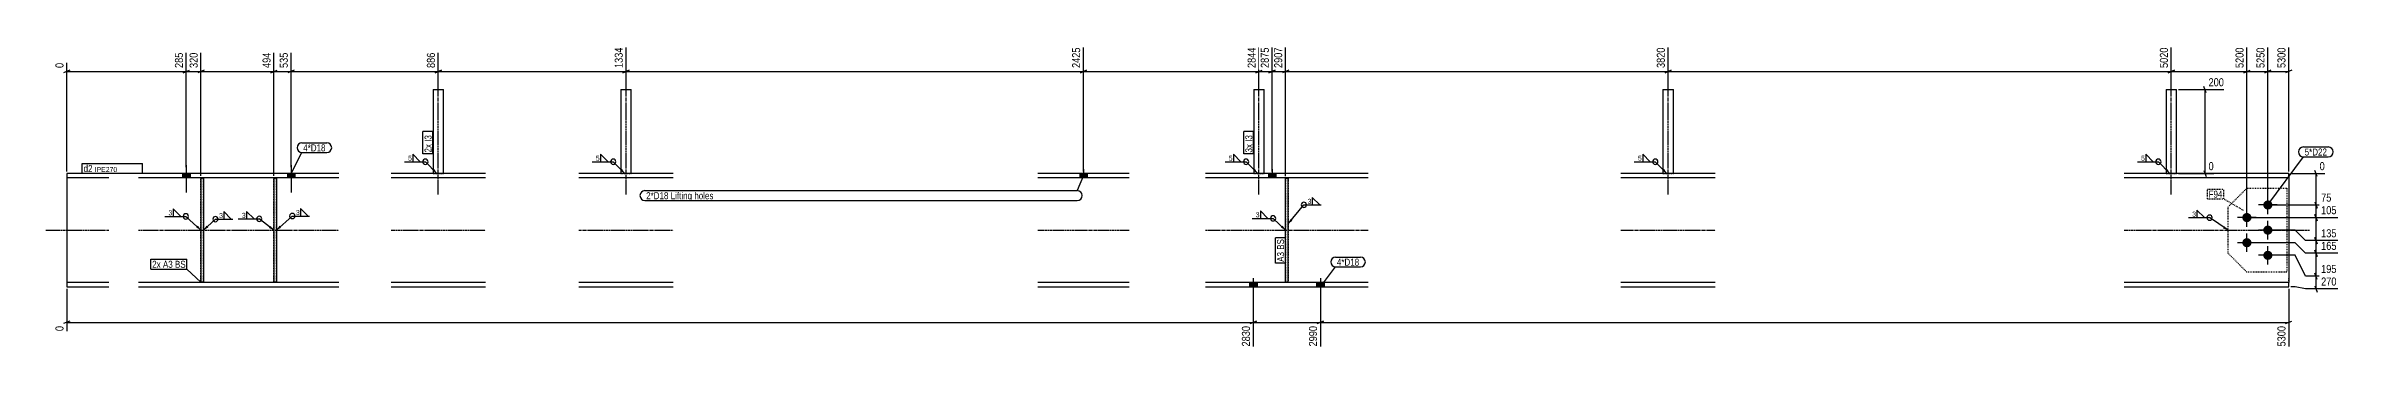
# Model space of a CAD drawing. Header units: millimetres. Extents: x 29 to 28450, y 8 to 1875.
# Drawn here: x 22983 to 28450, y 8 to 728 of the extents above; entities that cross this region are included whole.
import ezdxf

# ---------------------------------------------------------------- set-up
doc = ezdxf.new("R2010")
doc.units = ezdxf.units.MM
doc.linetypes.add('DXK_LINE_DOT2', pattern=[3.9198, 1.9599, -1.9599])
doc.linetypes.add('DXK_LINE_DOT3', pattern=[5.9187, 2.979, -0.9799, 0.9799, -0.9799])
for name, color, linetype in [('MÅLSÆTNING', 7, 'Continuous'), ('STÅL', 7, 'Continuous'), ('TEKST', 7, 'Continuous')]:
    doc.layers.add(name, color=color, linetype=linetype)
doc.styles.add('Arial Narrow', font='ARIALN.TTF', dxfattribs={"height": 0.2})

msp = doc.modelspace()

# ---------------------------------------------------------------- hatches: boundary and pattern name
at = {"layer": 'STÅL', "linetype": 'Continuous'}
for points in [[(23308.6, 414), (23326.6, 414), (23326.6, 424.2), (23308.6, 424.2)], [(23308.6, 414), (23326.6, 414), (23326.6, 424.2), (23308.6, 424.2)], [(23558.6, 414), (23576.6, 414), (23576.6, 424.2), (23558.6, 424.2)], [(23558.6, 414), (23576.6, 414), (23576.6, 424.2), (23558.6, 424.2)], [(25448.6, 414), (25466.6, 414), (25466.6, 424.2), (25448.6, 424.2)], [(25898.6, 414), (25916.6, 414), (25916.6, 424.2), (25898.6, 424.2)], [(28221.6, 319.2, -1), (28243.6, 319.2, -1)], [(28271.6, 349.2, -1), (28293.6, 349.2, -1)], [(28271.6, 289.2, -1), (28293.6, 289.2, -1)], [(28221.6, 259.2, -1), (28243.6, 259.2, -1)], [(28271.6, 229.2, -1), (28293.6, 229.2, -1)], [(25871.6, 164.4), (25853.6, 164.4), (25853.6, 154.2), (25871.6, 154.2)], [(25871.6, 164.4), (25853.6, 164.4), (25853.6, 154.2), (25871.6, 154.2)], [(26031.6, 164.4), (26013.6, 164.4), (26013.6, 154.2), (26031.6, 154.2)], [(26031.6, 164.4), (26013.6, 164.4), (26013.6, 154.2), (26031.6, 154.2)]]:
    msp.add_hatch(color=96, dxfattribs=at).paths.add_polyline_path(points)
at = {"layer": 'TEKST', "linetype": 'Continuous'}
for points in [[(23909, 435.3), (23915.5, 424.2), (23904.5, 430.9)], [(24357, 435.3), (24363.5, 424.2), (24352.5, 430.9)], [(25866.6, 435.3), (25873.2, 424.2), (25862.2, 430.9)], [(26842.6, 435.3), (26849.2, 424.2), (26838.2, 430.9)], [(28042.6, 435.3), (28049.2, 424.2), (28038.2, 430.9)], [(23345.4, 299.9), (23352.6, 289.2), (23341.2, 295.3)], [(23518.6, 299.3), (23526.6, 289.2), (23514.8, 294.3)], [(23544, 295.2), (23532.6, 289.2), (23539.9, 299.9)], [(25932.7, 300.1), (25939.6, 289.2), (25928.4, 295.5)], [(25956, 311.6), (25945.6, 304), (25951.2, 315.6)], [(28179, 298.8), (28187.6, 289.2), (28175.5, 293.6)]]:
    msp.add_hatch(color=3, dxfattribs=at).paths.add_polyline_path(points)

# ---------------------------------------------------------------- linework, layer by layer
at = {"layer": 'MÅLSÆTNING', "color": 7, "linetype": 'Continuous'}
for p, q in [((23317.6, 439.2), (23317.6, 712.2)), ((23352.6, 419), (23352.6, 712.2)), ((23352.6, 419), (23352.6, 712.2)), ((23526.6, 419), (23526.6, 712.2)), ((23567.6, 439.2), (23567.6, 712.2)), ((23567.6, 439.2), (23567.6, 712.2)), ((23918.6, 629.2), (23918.6, 712.2)), ((23918.6, 629.2), (23918.6, 712.2)), ((24366.6, 629.2), (24366.6, 724.4)), ((25457.6, 429.1), (25457.6, 724.4)), ((25457.6, 429.1), (25457.6, 724.4)), ((25876.2, 629.2), (25876.2, 724.4)), ((25907.6, 429.2), (25907.6, 724.4)), ((25939.6, 418), (25939.6, 724.4)), ((26852.2, 629.2), (26852.2, 724.4)), ((26852.2, 629.2), (26852.2, 724.4)), ((28052.2, 629.2), (28052.2, 724.4)), ((28232.6, 324.2), (28232.6, 724.4)), ((28282.6, 354.2), (28282.6, 724.4)), ((28332.6, 429.2), (28332.6, 724.4)), ((23040.1, 670.2), (23025.1, 664.2)), ((23032.6, 429.2), (23032.6, 687.9)), ((23032.6, 667.2), (23317.6, 667.2)), ((23310.1, 664.2), (23325.1, 670.2)), ((23360.1, 670.2), (23345.1, 664.2)), ((23360.1, 670.2), (23345.1, 664.2)), ((23519.1, 664.2), (23534.1, 670.2)), ((23526.6, 667.2), (23567.6, 667.2)), ((23575.1, 670.2), (23560.1, 664.2)), ((23575.1, 670.2), (23560.1, 664.2)), ((23567.6, 667.2), (23918.6, 667.2)), ((23926.1, 670.2), (23911.1, 664.2)), ((23911.1, 664.2), (23926.1, 670.2)), ((23918.6, 667.2), (24366.6, 667.2)), ((24359.1, 664.2), (24374.1, 670.2)), ((25465.1, 670.2), (25450.1, 664.2)), ((25450.1, 664.2), (25465.1, 670.2)), ((25457.6, 667.2), (25876.2, 667.2)), ((25868.7, 664.2), (25883.7, 670.2)), ((25900.1, 664.2), (25915.1, 670.2)), ((25907.6, 667.2), (25939.6, 667.2)), ((25947.1, 670.2), (25932.1, 664.2)), ((26859.7, 670.2), (26844.7, 664.2)), ((26844.7, 664.2), (26859.7, 670.2)), ((26852.2, 667.2), (28052.2, 667.2)), ((28044.7, 664.2), (28059.7, 670.2)), ((28225.1, 664.2), (28240.1, 670.2)), ((28275.1, 664.2), (28290.1, 670.2)), ((28282.6, 667.2), (28332.6, 667.2)), ((28340.1, 670.2), (28325.1, 664.2)), ((28069.7, 624.2), (28177.8, 624.2)), ((28135.7, 616.7), (28129.7, 631.7)), ((28132.7, 424.2), (28132.7, 624.2)), ((28069.7, 424.2), (28153.4, 424.2)), ((28129.7, 431.7), (28135.7, 416.7)), ((28337.6, 424.2), (28418.3, 424.2)), ((28400.6, 416.7), (28394.6, 431.7)), ((28287.6, 349.2), (28437.8, 349.2)), ((28394.6, 356.7), (28400.6, 341.7)), ((28397.6, 319.2), (28397.6, 349.2)), ((28237.6, 319.2), (28449.9, 319.2)), ((28347.6, 289.2), (28287.6, 289.2)), ((28347.6, 289.2), (28287.6, 289.2)), ((28372.6, 264.2), (28347.6, 289.2)), ((28372.6, 264.2), (28347.6, 289.2)), ((28400.6, 311.7), (28394.6, 326.7)), ((28347.6, 259.2), (28237.6, 259.2)), ((28347.6, 259.2), (28237.6, 259.2)), ((28347.6, 229.2), (28287.6, 229.2)), ((28347.6, 229.2), (28287.6, 229.2)), ((28372.6, 234.2), (28347.6, 259.2)), ((28372.6, 234.2), (28347.6, 259.2)), ((28372.6, 179.2), (28347.6, 229.2)), ((28372.6, 179.2), (28347.6, 229.2)), ((28449.9, 264.2), (28372.6, 264.2)), ((28449.9, 234.2), (28372.6, 234.2)), ((28449.9, 234.2), (28372.6, 234.2)), ((28394.6, 271.7), (28400.6, 256.7)), ((28400.6, 226.7), (28394.6, 241.7)), ((28397.6, 234.2), (28397.6, 264.2)), ((28397.6, 179.2), (28397.6, 234.2)), ((28449.9, 179.2), (28372.6, 179.2)), ((28449.9, 179.2), (28372.6, 179.2)), ((28400.6, 171.7), (28394.6, 186.7)), ((28400.6, 171.7), (28394.6, 186.7)), ((28397.6, 149.2), (28397.6, 179.2)), ((23032.6, 149.2), (23032.6, 48.6)), ((25862.6, 139.2), (25862.6, 12)), ((25862.6, 139.2), (25862.6, 12)), ((26022.6, 139.2), (26022.6, 12)), ((26022.6, 139.2), (26022.6, 12)), ((28332.6, 149.2), (28332.6, 12)), ((28347.6, 154.2), (28337.6, 154.2)), ((28372.6, 149.2), (28347.6, 154.2)), ((28449.9, 149.2), (28372.6, 149.2)), ((28394.6, 156.7), (28400.6, 141.7)), ((23040.1, 72.3), (23025.1, 66.3)), ((23032.6, 69.3), (25862.6, 69.3)), ((25870.1, 72.3), (25855.1, 66.3)), ((25855.1, 66.3), (25870.1, 72.3)), ((25862.6, 69.3), (26022.6, 69.3)), ((26030.1, 72.3), (26015.1, 66.3)), ((26015.1, 66.3), (26030.1, 72.3)), ((26022.6, 69.3), (28332.6, 69.3)), ((28325.1, 66.3), (28340.1, 72.3))]:
    msp.add_line(p, q, dxfattribs=at)
at = {"layer": 'STÅL', "color": 7, "linetype": 'DXK_LINE_DOT3'}
for p, q in [((23918.6, 374.2), (23918.6, 674.2)), ((24366.6, 374.2), (24366.6, 674.2)), ((25876.2, 374.2), (25876.2, 674.2)), ((26852.2, 374.2), (26852.2, 674.2)), ((28052.2, 374.2), (28052.2, 674.2)), ((22982.6, 289.2), (23132.6, 289.2)), ((23203.7, 289.2), (23681.5, 289.2)), ((23806.1, 289.2), (24031.1, 289.2)), ((24254.1, 289.2), (24479.1, 289.2)), ((25348.6, 289.2), (25566.2, 289.2)), ((25748.7, 289.2), (26136.5, 289.2)), ((26739.7, 289.2), (26964.7, 289.2)), ((27939.7, 289.2), (28382.6, 289.2))]:
    msp.add_line(p, q, dxfattribs=at)
at = {"layer": 'STÅL', "color": 2, "linetype": 'Continuous'}
for p, q in [((23906.1, 624.2), (23906.1, 424.2)), ((23906.1, 624.2), (23931.1, 624.2)), ((23931.1, 424.2), (23931.1, 624.2)), ((24354.1, 624.2), (24354.1, 424.2)), ((24354.1, 624.2), (24379.1, 624.2)), ((24379.1, 424.2), (24379.1, 624.2)), ((25863.7, 624.2), (25863.7, 424.2)), ((25863.7, 624.2), (25888.7, 624.2)), ((25888.7, 424.2), (25888.7, 624.2)), ((26839.7, 624.2), (26839.7, 424.2)), ((26839.7, 624.2), (26864.7, 624.2)), ((26864.7, 424.2), (26864.7, 624.2)), ((28039.7, 624.2), (28039.7, 424.2)), ((28039.7, 624.2), (28064.7, 624.2)), ((28064.7, 424.2), (28064.7, 624.2)), ((23032.6, 424.2), (23032.6, 179.4)), ((23132.6, 424.2), (23032.6, 424.2)), ((23132.6, 414), (23032.6, 414)), ((23681.5, 424.2), (23203.7, 424.2)), ((23681.5, 414), (23203.7, 414)), ((23358.6, 413), (23352.6, 413)), ((23352.6, 413), (23352.6, 165.4)), ((23358.6, 413), (23358.6, 165.4)), ((23532.6, 413), (23526.6, 413)), ((23526.6, 413), (23526.6, 165.4)), ((23532.6, 413), (23532.6, 165.4)), ((24031.1, 424.2), (23806.1, 424.2)), ((24031.1, 414), (23806.1, 414)), ((24479.1, 424.2), (24254.1, 424.2)), ((24479.1, 414), (24254.1, 414)), ((25566.2, 424.2), (25348.6, 424.2)), ((25566.2, 414), (25348.6, 414)), ((26136.5, 424.2), (25748.7, 424.2)), ((26136.5, 414), (25748.7, 414)), ((25939.6, 165.4), (25939.6, 413)), ((25939.6, 413), (25945.6, 413)), ((25945.6, 165.4), (25945.6, 413)), ((26964.7, 424.2), (26739.7, 424.2)), ((26964.7, 414), (26739.7, 414)), ((28332.6, 424.2), (27939.7, 424.2)), ((28332.6, 414), (27939.7, 414)), ((28332.6, 414), (28332.6, 424.2)), ((28332.6, 414), (28332.6, 399)), ((28332.6, 399), (28332.6, 179.4)), ((23032.6, 179.4), (23032.6, 154.2)), ((23132.6, 164.4), (23032.6, 164.4)), ((23681.5, 164.4), (23203.7, 164.4)), ((23358.6, 165.4), (23352.6, 165.4)), ((23532.6, 165.4), (23526.6, 165.4)), ((24031.1, 164.4), (23806.1, 164.4)), ((24479.1, 164.4), (24254.1, 164.4)), ((25566.2, 164.4), (25348.6, 164.4)), ((26136.5, 164.4), (25748.7, 164.4)), ((25945.6, 165.4), (25939.6, 165.4)), ((26964.7, 164.4), (26739.7, 164.4)), ((28332.6, 164.4), (27939.7, 164.4)), ((28332.6, 179.4), (28332.6, 164.4)), ((28332.6, 154.2), (28332.6, 164.4)), ((23032.6, 154.2), (23132.6, 154.2)), ((23203.7, 154.2), (23681.5, 154.2)), ((23806.1, 154.2), (24031.1, 154.2)), ((24254.1, 154.2), (24479.1, 154.2)), ((25348.6, 154.2), (25566.2, 154.2)), ((25748.7, 154.2), (26136.5, 154.2)), ((26739.7, 154.2), (26964.7, 154.2)), ((27939.7, 154.2), (28332.6, 154.2))]:
    msp.add_line(p, q, dxfattribs=at)
at = {"layer": 'STÅL', "color": 96, "linetype": 'Continuous'}
for p, q in [((23317.6, 444.2), (23317.6, 379.2)), ((23317.6, 444.2), (23317.6, 379.2)), ((23567.6, 444.2), (23567.6, 379.2)), ((23567.6, 444.2), (23567.6, 379.2)), ((23308.6, 424.2), (23308.6, 414)), ((23308.6, 424.2), (23308.6, 414)), ((23326.6, 424.2), (23326.6, 414)), ((23326.6, 424.2), (23326.6, 414)), ((23558.6, 424.2), (23558.6, 414)), ((23558.6, 424.2), (23558.6, 414)), ((23576.6, 424.2), (23576.6, 414)), ((23576.6, 424.2), (23576.6, 414)), ((25448.6, 424.2), (25448.6, 414)), ((25457.6, 434.2), (25457.6, 414)), ((25466.6, 424.2), (25466.6, 414)), ((25898.6, 424.2), (25898.6, 414)), ((25907.6, 434.2), (25907.6, 414)), ((25916.6, 424.2), (25916.6, 414)), ((28232.6, 297.2), (28232.6, 341.2)), ((28304.6, 349.2), (28260.6, 349.2)), ((28282.6, 327.2), (28282.6, 371.2)), ((28254.6, 319.2), (28210.6, 319.2)), ((28232.6, 237.2), (28232.6, 281.2)), ((28304.6, 289.2), (28260.6, 289.2)), ((28282.6, 267.2), (28282.6, 311.2)), ((28254.6, 259.2), (28210.6, 259.2)), ((28304.6, 229.2), (28260.6, 229.2)), ((28282.6, 207.2), (28282.6, 251.2)), ((25853.6, 164.4), (25853.6, 154.2)), ((25853.6, 164.4), (25853.6, 154.2)), ((25862.6, 174.4), (25862.6, 109.4)), ((25862.6, 174.4), (25862.6, 109.4)), ((25871.6, 164.4), (25871.6, 154.2)), ((25871.6, 164.4), (25871.6, 154.2)), ((26013.6, 164.4), (26013.6, 154.2)), ((26013.6, 164.4), (26013.6, 154.2)), ((26022.6, 174.4), (26022.6, 109.4)), ((26022.6, 174.4), (26022.6, 109.4)), ((26031.6, 164.4), (26031.6, 154.2)), ((26031.6, 164.4), (26031.6, 154.2))]:
    msp.add_line(p, q, dxfattribs=at)
at = {"layer": 'STÅL', "color": 7, "linetype": 'DXK_LINE_DOT2'}
for p, q in [((23352.6, 165.4), (23352.6, 413)), ((23352.6, 413), (23358.6, 413)), ((23358.6, 165.4), (23358.6, 413)), ((23526.6, 165.4), (23526.6, 413)), ((23526.6, 413), (23532.6, 413)), ((23532.6, 165.4), (23532.6, 413)), ((23906.1, 424.2), (23931.1, 424.2)), ((24354.1, 424.2), (24379.1, 424.2)), ((25863.7, 424.2), (25888.7, 424.2)), ((25945.6, 413), (25939.6, 413)), ((25939.6, 413), (25939.6, 165.4)), ((25945.6, 413), (25945.6, 165.4)), ((26839.7, 424.2), (26864.7, 424.2)), ((28039.7, 424.2), (28064.7, 424.2)), ((28187.6, 344.2), (28232.6, 389.2)), ((28232.6, 389.2), (28327.6, 389.2)), ((28327.6, 389.2), (28327.6, 189.2)), ((28332.6, 424.2), (28332.6, 414)), ((28187.6, 234.2), (28187.6, 344.2)), ((28232.6, 189.2), (28187.6, 234.2)), ((23352.6, 165.4), (23358.6, 165.4)), ((23526.6, 165.4), (23532.6, 165.4)), ((25945.6, 165.4), (25939.6, 165.4)), ((28327.6, 189.2), (28232.6, 189.2)), ((28332.6, 164.4), (28332.6, 173.7)), ((28332.6, 154.2), (28332.6, 164.4))]:
    msp.add_line(p, q, dxfattribs=at)
at = {"layer": 'TEKST', "color": 3, "linetype": 'Continuous'}
for p, q in [((24363.5, 424.2), (24335.9, 452.3)), ((25873.2, 424.2), (25845.5, 452.3)), ((26849.2, 424.2), (26821.5, 452.3)), ((28049.2, 424.2), (28021.5, 452.3)), ((23352.6, 289.2), (23316.5, 322)), ((23526.6, 289.2), (23491.6, 316)), ((25939.6, 289.2), (25909.9, 317.3)), ((28187.6, 289.2), (28143.6, 319))]:
    msp.add_line(p, q, dxfattribs=at)
for centre in [(24335.9, 452.3), (25845.5, 452.3), (26821.5, 452.3), (28021.5, 452.3), (23316.5, 322), (23491.6, 316), (25909.9, 317.3), (28143.6, 319)]:
    msp.add_arc(centre, 6.25, 270, 90, dxfattribs=at)

# ---------------------------------------------------------------- wipeouts: each hides what was drawn before it
at = {"color": 0}
for points in [[(23649.7, 476.9), (23649.7, 494.4), (23596.5, 494.4), (23596.5, 476.9)], [(24303.2, 453.8), (24303.2, 468.3), (24293.6, 468.3), (24293.6, 453.8)], [(25812.8, 453.8), (25812.8, 468.3), (25803.2, 468.3), (25803.2, 453.8)], [(26788.8, 453.8), (26788.8, 468.3), (26779.2, 468.3), (26779.2, 453.8)], [(27988.8, 453.8), (27988.8, 468.3), (27979.2, 468.3), (27979.2, 453.8)], [(23283.7, 323.5), (23283.7, 338), (23274.1, 338), (23274.1, 323.5)], [(23404.5, 317), (23404.5, 331.5), (23394.9, 331.5), (23394.9, 317)], [(23587.8, 324.4), (23587.8, 338.9), (23578.2, 338.9), (23578.2, 324.4)], [(24467.7, 362.9), (24467.7, 380.4), (24414.4, 380.4), (24414.4, 362.9)], [(25877.1, 318.8), (25877.1, 333.3), (25867.5, 333.3), (25867.5, 318.8)], [(26000.8, 351), (26000.8, 365.5), (25991.2, 365.5), (25991.2, 351)], [(28110.8, 320.5), (28110.8, 335), (28101.2, 335), (28101.2, 320.5)], [(26115.3, 204.5), (26115.3, 222), (26062, 222), (26062, 204.5)], [(23256.6, 199.4), (23256.6, 216.9), (23236.3, 216.9), (23236.3, 199.4)]]:
    msp.add_wipeout(points, dxfattribs=at).dxf.layer = 'TEKST'

# ---------------------------------------------------------------- next in the draw order: hatches: boundary and pattern name
at = {"layer": 'TEKST', "linetype": 'Continuous'}
msp.add_hatch(color=3, dxfattribs=at).paths.add_polyline_path([(23369.9, 295.4), (23358.6, 289.2), (23365.7, 300)])

# ---------------------------------------------------------------- next in the draw order: linework, layer by layer
at = {"layer": 'TEKST', "color": 3, "linetype": 'Continuous'}
for p, q in [((24285.8, 452.3), (24335.9, 452.3)), ((24323.6, 452.3), (24305.7, 470.1)), ((24305.7, 470.1), (24305.7, 452.3)), ((24305.7, 452.3), (24323.6, 452.3)), ((25795.4, 452.3), (25845.5, 452.3)), ((25833.2, 452.3), (25815.4, 470.1)), ((25815.4, 470.1), (25815.4, 452.3)), ((25815.4, 452.3), (25833.2, 452.3)), ((26771.4, 452.3), (26821.5, 452.3)), ((26809.2, 452.3), (26791.4, 470.1)), ((26791.4, 470.1), (26791.4, 452.3)), ((26791.4, 452.3), (26809.2, 452.3)), ((27971.4, 452.3), (28021.5, 452.3)), ((28009.2, 452.3), (27991.4, 470.1)), ((27991.4, 470.1), (27991.4, 452.3)), ((27991.4, 452.3), (28009.2, 452.3)), ((23304.2, 322), (23286.3, 339.8)), ((23286.3, 339.8), (23286.3, 322)), ((23424.9, 315.5), (23407, 333.3)), ((23407, 333.3), (23407, 315.5)), ((23608.2, 322.9), (23590.4, 340.7)), ((23590.4, 340.7), (23590.4, 322.9)), ((25897.5, 317.3), (25879.7, 335.2)), ((25879.7, 335.2), (25879.7, 317.3)), ((25945.6, 304), (25983.4, 349.5)), ((25983.4, 349.5), (26024.8, 349.5)), ((26021.2, 349.5), (26003.4, 367.4)), ((26003.4, 367.4), (26003.4, 349.5)), ((26003.4, 349.5), (26021.2, 349.5)), ((28131.3, 319), (28113.4, 336.9)), ((28113.4, 336.9), (28113.4, 319)), ((23266.4, 322), (23316.5, 322)), ((23286.3, 322), (23304.2, 322)), ((23358.6, 289.2), (23387.1, 315.5)), ((23387.1, 315.5), (23428.5, 315.5)), ((23407, 315.5), (23424.9, 315.5)), ((23532.6, 289.2), (23570.4, 322.9)), ((23570.4, 322.9), (23611.8, 322.9)), ((23590.4, 322.9), (23608.2, 322.9)), ((25859.7, 317.3), (25909.9, 317.3)), ((25879.7, 317.3), (25897.5, 317.3)), ((28093.5, 319), (28143.6, 319)), ((28113.4, 319), (28131.3, 319))]:
    msp.add_line(p, q, dxfattribs=at)
for centre, start, end in [((24335.9, 452.3), 90, 270), ((25845.5, 452.3), 90, 270), ((26821.5, 452.3), 90, 270), ((28021.5, 452.3), 90, 270), ((23316.5, 322), 90, 270), ((23570.4, 322.9), 90, 270), ((23570.4, 322.9), 270, 90), ((25983.4, 349.5), 90, 270), ((25983.4, 349.5), 270, 90), ((23387.1, 315.5), 90, 270), ((23387.1, 315.5), 270, 90), ((25909.9, 317.3), 90, 270), ((28143.6, 319), 90, 270)]:
    msp.add_arc(centre, 6.25, start, end, dxfattribs=at)

# ---------------------------------------------------------------- next in the draw order: texts
at = {"layer": 'TEKST', "color": 3, "style": 'Arial Narrow'}
for s, p in [('5', (24294.6, 454.8)), ('5', (25804.2, 454.8)), ('5', (26780.2, 454.8)), ('5', (27980.2, 454.8)), ('3', (23275.1, 324.5)), ('3', (23395.9, 318)), ('3', (23579.2, 325.4)), ('3', (25868.5, 319.8)), ('3', (25992.2, 352)), ('3', (28102.2, 321.5))]:
    msp.add_text(s, height=11.9, dxfattribs=at).set_placement(p)

# ---------------------------------------------------------------- next in the draw order: wipeouts: each hides what was drawn before it
at = {"color": 0, "linetype": 'Continuous'}
for points in [[(23313.6, 716.2), (23285.6, 716.2), (23285.6, 671.7), (23313.6, 671.7)], [(23563.6, 716.2), (23535.6, 716.2), (23535.6, 671.7), (23563.6, 671.7)], [(23914.6, 716.2), (23886.6, 716.2), (23886.6, 671.7), (23914.6, 671.7)], [(24362.6, 728.4), (24334.6, 728.4), (24334.6, 671.7), (24362.6, 671.7)], [(25872.2, 728.4), (25844.2, 728.4), (25844.2, 671.7), (25872.2, 671.7)], [(25935.6, 728.4), (25907.6, 728.4), (25907.6, 671.7), (25935.6, 671.7)], [(28048.2, 728.4), (28020.2, 728.4), (28020.2, 671.7), (28048.2, 671.7)], [(28328.6, 728.4), (28300.6, 728.4), (28300.6, 671.7), (28328.6, 671.7)], [(23028.6, 691.9), (23000.6, 691.9), (23000.6, 671.7), (23028.6, 671.7)], [(28157.4, 428.2), (28157.4, 456.2), (28137.2, 456.2), (28137.2, 428.2)], [(28438.1, 353.2), (28438.1, 381.2), (28405.7, 381.2), (28405.7, 353.2)], [(28450.3, 268.2), (28450.3, 296.2), (28405.7, 296.2), (28405.7, 268.2)], [(23028.6, 64.7), (23000.6, 64.7), (23000.6, 44.6), (23028.6, 44.6)], [(25858.6, 64.7), (25830.6, 64.7), (25830.6, 8), (25858.6, 8)], [(26018.6, 64.7), (25990.6, 64.7), (25990.6, 8), (26018.6, 8)], [(28328.6, 64.7), (28300.6, 64.7), (28300.6, 8), (28328.6, 8)]]:
    msp.add_wipeout(points, dxfattribs=at).dxf.layer = 'MÅLSÆTNING'
at = {"color": 0}
for points in [[(23649.7, 476.9), (23649.7, 494.4), (23596.5, 494.4), (23596.5, 476.9)], [(23902.6, 494.5), (23885.1, 494.5), (23885.1, 474.2), (23902.6, 474.2)], [(23093.9, 427.7), (23093.9, 445.2), (23072.6, 445.2), (23072.6, 427.7)], [(28174.3, 366.5), (28174.3, 384), (28141.3, 384), (28141.3, 366.5)], [(24467.7, 362.9), (24467.7, 380.4), (24414.4, 380.4), (24414.4, 362.9)], [(25936.1, 237.2), (25918.6, 237.2), (25918.6, 213.7), (25936.1, 213.7)], [(26115.3, 204.5), (26115.3, 222), (26062, 222), (26062, 204.5)], [(23256.6, 199.4), (23256.6, 216.9), (23236.3, 216.9), (23236.3, 199.4)]]:
    msp.add_wipeout(points, dxfattribs=at).dxf.layer = 'TEKST'

# ---------------------------------------------------------------- next in the draw order: linework, layer by layer
at = {"layer": 'MÅLSÆTNING', "color": 7, "linetype": 'Continuous'}
for p, q in [((23317.6, 439.2), (23317.6, 712.2)), ((23526.6, 419), (23526.6, 712.2)), ((24366.6, 629.2), (24366.6, 724.4)), ((25876.2, 629.2), (25876.2, 724.4)), ((25907.6, 429.2), (25907.6, 724.4)), ((25939.6, 418), (25939.6, 724.4)), ((28052.2, 629.2), (28052.2, 724.4)), ((28282.6, 354.2), (28282.6, 724.4)), ((23310.1, 664.2), (23325.1, 670.2)), ((23317.6, 667.2), (23352.6, 667.2)), ((23352.6, 667.2), (23526.6, 667.2)), ((23519.1, 664.2), (23534.1, 670.2)), ((24374.1, 670.2), (24359.1, 664.2)), ((24366.6, 667.2), (25457.6, 667.2)), ((25868.7, 664.2), (25883.7, 670.2)), ((25876.2, 667.2), (25907.6, 667.2)), ((25915.1, 670.2), (25900.1, 664.2)), ((25947.1, 670.2), (25932.1, 664.2)), ((25939.6, 667.2), (26852.2, 667.2)), ((28059.7, 670.2), (28044.7, 664.2)), ((28052.2, 667.2), (28232.6, 667.2)), ((28290.1, 670.2), (28275.1, 664.2)), ((28397.6, 349.2), (28397.6, 424.2)), ((28287.6, 349.2), (28437.8, 349.2)), ((28394.6, 356.7), (28400.6, 341.7)), ((28237.6, 319.2), (28449.9, 319.2)), ((28394.6, 326.7), (28400.6, 311.7)), ((28394.6, 241.7), (28400.6, 226.7))]:
    msp.add_line(p, q, dxfattribs=at)
at = {"layer": 'TEKST', "color": 7, "linetype": 'Continuous'}
for p, q in [((23593.5, 497.4), (23652.7, 497.4)), ((23567.6, 424.1), (23593.5, 473.9)), ((23593.5, 473.9), (23652.7, 473.9)), ((23233.3, 196.4), (23233.3, 219.9)), ((26059, 225), (26118.3, 225)), ((26022.6, 154.3), (26059, 201.5)), ((26059, 201.5), (26118.3, 201.5))]:
    msp.add_line(p, q, dxfattribs=at)
for centre, start, end in [((23593.5, 485.6), 90, 270), ((23652.7, 485.6), 270, 90), ((24411.4, 371.7), 90, 270), ((26059, 213.3), 90, 270), ((26118.3, 213.3), 270, 90)]:
    msp.add_arc(centre, 11.7, start, end, dxfattribs=at)

# ---------------------------------------------------------------- next in the draw order: texts
at = {"layer": 'MÅLSÆTNING', "color": 3, "linetype": 'Continuous', "style": 'Arial Narrow'}
for s, height, p in [('285', 19.09, (23309.6, 675.7)), ('535', 19.09, (23559.6, 675.7)), ('886', 19.09, (23910.6, 675.7)), ('1334', 19.09, (24358.6, 675.7)), ('2844', 19.09, (25868.2, 675.7)), ('2907', 19.09, (25931.6, 675.7)), ('5020', 19.09, (28044.2, 675.7)), ('5300', 19.09, (28324.6, 675.7)), ('0', 19.1, (23024.6, 675.7)), ('0', 19.1, (23024.6, 48.6)), ('2830', 19.09, (25854.6, 12)), ('2990', 19.09, (26014.6, 12)), ('5300', 19.09, (28324.6, 12))]:
    msp.add_text(s, height=height, rotation=90.0002, dxfattribs=at).set_placement(p)
for s, height, p in [('0', 19.1, (28141.2, 432.2)), ('75', 19.09, (28409.7, 357.2)), ('135', 19.09, (28409.7, 272.2))]:
    msp.add_text(s, height=height, dxfattribs=at).set_placement(p)
at = {"layer": 'TEKST', "color": 3, "style": 'Arial Narrow'}
for p in [(23596.5, 476.9), (26062, 204.5)]:
    msp.add_text('4*D18', height=16.7, dxfattribs=at).set_placement(p)

# ---------------------------------------------------------------- next in the draw order: wipeouts: each hides what was drawn before it
at = {"color": 0}
for points in [[(23902.6, 494.5), (23885.1, 494.5), (23885.1, 474.2), (23902.6, 474.2)], [(25860.2, 494.5), (25842.7, 494.5), (25842.7, 474.2), (25860.2, 474.2)], [(23093.9, 427.7), (23093.9, 445.2), (23072.6, 445.2), (23072.6, 427.7)], [(28174.3, 366.5), (28174.3, 384), (28141.3, 384), (28141.3, 366.5)], [(23458.9, 317.5), (23458.9, 332), (23449.3, 332), (23449.3, 317.5)], [(25439.8, 362.9), (25439.8, 380.4), (24472.9, 380.4), (24472.9, 362.9)], [(25936.1, 237.2), (25918.6, 237.2), (25918.6, 213.7), (25936.1, 213.7)], [(23285.3, 199.4), (23285.3, 216.9), (23261.8, 216.9), (23261.8, 199.4)]]:
    msp.add_wipeout(points, dxfattribs=at).dxf.layer = 'TEKST'

# ---------------------------------------------------------------- next in the draw order: linework, layer by layer
at = {"layer": 'TEKST', "color": 7, "linetype": 'Continuous'}
for p, q in [((23069.6, 424.7), (23069.6, 448.2)), ((23905.6, 471.2), (23882.1, 471.2)), ((25939.1, 210.7), (25915.6, 210.7))]:
    msp.add_line(p, q, dxfattribs=at)
at = {"layer": 'TEKST', "color": 3, "linetype": 'Continuous'}
for p, q in [((23915.5, 424.2), (23887.9, 452.3)), ((23479.3, 316), (23461.5, 333.8)), ((23461.5, 333.8), (23461.5, 316)), ((23441.5, 316), (23491.6, 316)), ((23461.5, 316), (23479.3, 316))]:
    msp.add_line(p, q, dxfattribs=at)
at = {"layer": 'TEKST', "color": 7, "linetype": 'DXK_LINE_DOT2'}
for p, q in [((28138.3, 387), (28177.3, 387)), ((28138.3, 363.5), (28138.3, 387)), ((28177.3, 363.5), (28177.3, 387)), ((28138.3, 363.5), (28177.3, 363.5)), ((28224.9, 336), (28177.3, 363.5))]:
    msp.add_line(p, q, dxfattribs=at)
at = {"layer": 'TEKST', "color": 3, "linetype": 'Continuous'}
for centre, start, end in [((23887.9, 452.3), 270, 90), ((23491.6, 316), 90, 270)]:
    msp.add_arc(centre, 6.25, start, end, dxfattribs=at)

# ---------------------------------------------------------------- next in the draw order: texts
at = {"layer": 'TEKST', "color": 3, "style": 'Arial Narrow'}
for s, height, p in [('F94', 16.7, (28141.3, 366.5)), ('3', 11.9, (23450.3, 318.5))]:
    msp.add_text(s, height=height, dxfattribs=at).set_placement(p)

# ---------------------------------------------------------------- next in the draw order: wipeouts: each hides what was drawn before it
at = {"color": 0, "linetype": 'Continuous'}
for points in [[(23348.6, 716.2), (23320.6, 716.2), (23320.6, 671.7), (23348.6, 671.7)], [(23522.6, 716.2), (23494.6, 716.2), (23494.6, 671.7), (23522.6, 671.7)], [(25453.6, 728.4), (25425.6, 728.4), (25425.6, 671.7), (25453.6, 671.7)], [(25903.6, 728.4), (25875.6, 728.4), (25875.6, 671.7), (25903.6, 671.7)], [(26848.2, 728.4), (26820.2, 728.4), (26820.2, 671.7), (26848.2, 671.7)], [(28228.6, 728.4), (28200.6, 728.4), (28200.6, 671.7), (28228.6, 671.7)], [(28422.3, 428.2), (28422.3, 456.2), (28402.1, 456.2), (28402.1, 428.2)], [(28450.3, 238.2), (28450.3, 266.2), (28405.7, 266.2), (28405.7, 238.2)]]:
    msp.add_wipeout(points, dxfattribs=at).dxf.layer = 'MÅLSÆTNING'
at = {"color": 0}
for points in [[(23902.6, 515.7), (23885.1, 515.7), (23885.1, 499.7), (23902.6, 499.7)], [(25860.2, 494.5), (25842.7, 494.5), (25842.7, 474.2), (25860.2, 474.2)], [(23210.2, 427.7), (23210.2, 440.2), (23099.2, 440.2), (23099.2, 427.7)], [(25439.8, 362.9), (25439.8, 380.4), (24472.9, 380.4), (24472.9, 362.9)], [(25936.1, 268), (25918.6, 268), (25918.6, 242.4), (25936.1, 242.4)], [(23285.3, 199.4), (23285.3, 216.9), (23261.8, 216.9), (23261.8, 199.4)]]:
    msp.add_wipeout(points, dxfattribs=at).dxf.layer = 'TEKST'

# ---------------------------------------------------------------- next in the draw order: linework, layer by layer
at = {"layer": 'MÅLSÆTNING', "color": 7, "linetype": 'Continuous'}
for p, q in [((28232.6, 324.2), (28232.6, 724.4)), ((28225.1, 664.2), (28240.1, 670.2)), ((28232.6, 667.2), (28282.6, 667.2)), ((28397.6, 264.2), (28397.6, 319.2)), ((28449.9, 264.2), (28372.6, 264.2)), ((28400.6, 256.7), (28394.6, 271.7))]:
    msp.add_line(p, q, dxfattribs=at)
at = {"layer": 'TEKST', "color": 7, "linetype": 'Continuous'}
for p, q in [((25863.2, 471.2), (25839.7, 471.2)), ((24411.4, 383.4), (25442.8, 383.4)), ((25457.6, 419.1), (25442.8, 383.4)), ((24411.4, 359.9), (25442.8, 359.9))]:
    msp.add_line(p, q, dxfattribs=at)
msp.add_arc((25442.8, 371.7), 11.7, 270, 90, dxfattribs=at)

# ---------------------------------------------------------------- next in the draw order: texts
at = {"layer": 'MÅLSÆTNING', "color": 3, "linetype": 'Continuous', "style": 'Arial Narrow'}
for s, p in [('320', (23344.6, 675.7)), ('494', (23518.6, 675.7)), ('2425', (25449.6, 675.7)), ('2875', (25899.6, 675.7)), ('3820', (26844.2, 675.7)), ('5200', (28224.6, 675.7))]:
    msp.add_text(s, height=19.09, rotation=90.0002, dxfattribs=at).set_placement(p)
for s, height, p in [('0', 19.1, (28406.1, 432.2)), ('165', 19.09, (28409.7, 242.2))]:
    msp.add_text(s, height=height, dxfattribs=at).set_placement(p)
at = {"layer": 'TEKST', "color": 3, "style": 'Arial Narrow'}
for s, height, p in [('2*D18', 16.7, (24414.4, 362.9)), ('Lifting holes', 16.702, (24472.9, 362.9)), ('2x', 16.7, (23236.3, 199.4))]:
    msp.add_text(s, height=height, dxfattribs=at).set_placement(p)

# ---------------------------------------------------------------- next in the draw order: wipeouts: each hides what was drawn before it
at = {"color": 0, "linetype": 'Continuous'}
msp.add_wipeout([(28450.3, 183.2), (28450.3, 211.2), (28405.7, 211.2), (28405.7, 183.2)], dxfattribs=at).dxf.layer = 'MÅLSÆTNING'
at = {"color": 0}
for points in [[(23902.6, 515.7), (23885.1, 515.7), (23885.1, 499.7), (23902.6, 499.7)], [(25860.2, 515.7), (25842.7, 515.7), (25842.7, 499.7), (25860.2, 499.7)], [(23210.2, 427.7), (23210.2, 440.2), (23099.2, 440.2), (23099.2, 427.7)], [(25936.1, 268), (25918.6, 268), (25918.6, 242.4), (25936.1, 242.4)], [(23316.1, 199.4), (23316.1, 216.9), (23290.5, 216.9), (23290.5, 199.4)]]:
    msp.add_wipeout(points, dxfattribs=at).dxf.layer = 'TEKST'

# ---------------------------------------------------------------- next in the draw order: linework, layer by layer
at = {"layer": 'TEKST', "color": 7, "linetype": 'Continuous'}
for p, q in [((23882.1, 471.2), (23882.1, 524)), ((23905.6, 524), (23882.1, 524)), ((23905.6, 471.2), (23905.6, 524)), ((23069.6, 448.2), (23213.2, 448.2)), ((23213.2, 424.7), (23213.2, 448.2)), ((23069.6, 424.7), (23213.2, 424.7)), ((25915.6, 210.7), (25915.6, 271)), ((25939.1, 271), (25915.6, 271)), ((25939.1, 210.7), (25939.1, 271))]:
    msp.add_line(p, q, dxfattribs=at)

# ---------------------------------------------------------------- next in the draw order: texts
at = {"layer": 'TEKST', "color": 3, "style": 'Arial Narrow'}
for s, p in [('I3', (23902.6, 499.7)), ('2x', (23902.6, 474.2)), ('BS', (25936.1, 242.4)), ('A3', (25936.1, 213.7))]:
    msp.add_text(s, height=16.7, rotation=90.0002, dxfattribs=at).set_placement(p)
for s, height, p in [('d2', 16.7, (23072.6, 427.7)), ('IPE270', 11.93, (23099.2, 427.7))]:
    msp.add_text(s, height=height, dxfattribs=at).set_placement(p)

# ---------------------------------------------------------------- next in the draw order: wipeouts: each hides what was drawn before it
at = {"color": 0, "linetype": 'Continuous'}
for points in [[(28278.6, 728.4), (28250.6, 728.4), (28250.6, 671.7), (28278.6, 671.7)], [(28181.8, 628.2), (28181.8, 656.2), (28137.2, 656.2), (28137.2, 628.2)], [(28450.3, 323.2), (28450.3, 351.2), (28405.7, 351.2), (28405.7, 323.2)], [(28450.3, 153.2), (28450.3, 181.2), (28405.7, 181.2), (28405.7, 153.2)]]:
    msp.add_wipeout(points, dxfattribs=at).dxf.layer = 'MÅLSÆTNING'
at = {"color": 0}
for points in [[(25860.2, 515.7), (25842.7, 515.7), (25842.7, 499.7), (25860.2, 499.7)], [(28423.7, 467.1), (28423.7, 484.6), (28370.4, 484.6), (28370.4, 467.1)], [(23316.1, 199.4), (23316.1, 216.9), (23290.5, 216.9), (23290.5, 199.4)]]:
    msp.add_wipeout(points, dxfattribs=at).dxf.layer = 'TEKST'

# ---------------------------------------------------------------- next in the draw order: linework, layer by layer
at = {"layer": 'TEKST', "color": 7, "linetype": 'Continuous'}
for p, q in [((25839.7, 471.2), (25839.7, 524)), ((25863.2, 524), (25839.7, 524)), ((25863.2, 471.2), (25863.2, 524)), ((23233.3, 219.9), (23319.1, 219.9)), ((23319.1, 196.4), (23319.1, 219.9)), ((23233.3, 196.4), (23319.1, 196.4)), ((23352.6, 165.4), (23319.1, 196.4))]:
    msp.add_line(p, q, dxfattribs=at)

# ---------------------------------------------------------------- next in the draw order: texts
at = {"layer": 'MÅLSÆTNING', "color": 3, "linetype": 'Continuous', "style": 'Arial Narrow'}
msp.add_text('5250', height=19.09, rotation=90.0002, dxfattribs=at).set_placement((28274.6, 675.7))
for s, p in [('200', (28141.2, 632.2)), ('105', (28409.7, 327.2)), ('270', (28409.7, 157.2)), ('195', (28409.7, 187.2))]:
    msp.add_text(s, height=19.09, dxfattribs=at).set_placement(p)
at = {"layer": 'TEKST', "color": 3, "style": 'Arial Narrow'}
for s, p in [('I3', (25860.2, 499.7)), ('3x', (25860.2, 474.2))]:
    msp.add_text(s, height=16.7, rotation=90.0002, dxfattribs=at).set_placement(p)
for s, p in [('A3', (23261.8, 199.4)), ('BS', (23290.5, 199.4))]:
    msp.add_text(s, height=16.7, dxfattribs=at).set_placement(p)

# ---------------------------------------------------------------- next in the draw order: wipeouts: each hides what was drawn before it
at = {"color": 0}
for points in [[(23855.2, 453.8), (23855.2, 468.3), (23845.6, 468.3), (23845.6, 453.8)], [(28423.7, 467.1), (28423.7, 484.6), (28370.4, 484.6), (28370.4, 467.1)]]:
    msp.add_wipeout(points, dxfattribs=at).dxf.layer = 'TEKST'

# ---------------------------------------------------------------- next in the draw order: linework, layer by layer
at = {"layer": 'TEKST', "color": 3, "linetype": 'Continuous'}
for p, q in [((23837.8, 452.3), (23887.9, 452.3)), ((23875.6, 452.3), (23857.7, 470.1)), ((23857.7, 470.1), (23857.7, 452.3)), ((23857.7, 452.3), (23875.6, 452.3))]:
    msp.add_line(p, q, dxfattribs=at)
at = {"layer": 'TEKST', "color": 7, "linetype": 'Continuous'}
for p, q in [((28282.6, 349.2), (28367.4, 464.1)), ((28367.4, 487.6), (28426.7, 487.6)), ((28367.4, 464.1), (28426.7, 464.1))]:
    msp.add_line(p, q, dxfattribs=at)
at = {"layer": 'TEKST', "color": 3, "linetype": 'Continuous'}
msp.add_arc((23887.9, 452.3), 6.25, 90, 270, dxfattribs=at)
at = {"layer": 'TEKST', "color": 7, "linetype": 'Continuous'}
for centre, start, end in [((28367.4, 475.8), 90, 270), ((28426.7, 475.8), 270, 90)]:
    msp.add_arc(centre, 11.7, start, end, dxfattribs=at)

# ---------------------------------------------------------------- next in the draw order: texts
at = {"layer": 'TEKST', "color": 3, "style": 'Arial Narrow'}
for s, height, p in [('5', 11.9, (23846.6, 454.8)), ('5*D22', 16.7, (28370.4, 467.1))]:
    msp.add_text(s, height=height, dxfattribs=at).set_placement(p)

doc.saveas('drawing.dxf')
